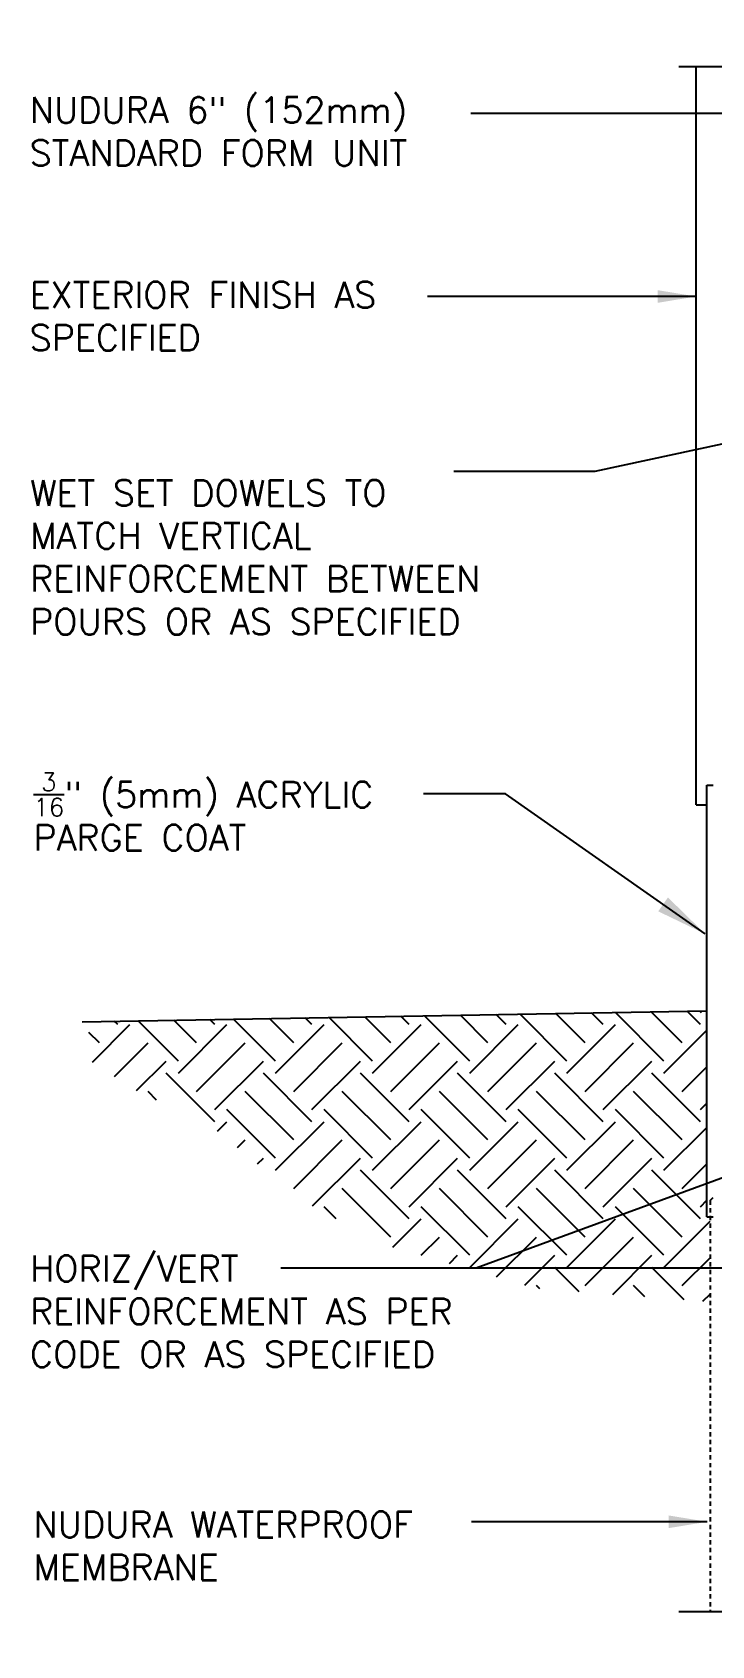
# Model space of a CAD drawing. Header units: inches. Extents: x 93 to 149.2, y 107.4 to 178.5.
# Drawn here: x 92.98 to 112.77, y 131.54 to 178.54 of the extents above; entities that cross this region are included whole.
import ezdxf

# ---------------------------------------------------------------- set-up
doc = ezdxf.new("R2010")
doc.units = ezdxf.units.IN
doc.header["$LTSCALE"] = 0.5
doc.header["$MEASUREMENT"] = 0
doc.linetypes.add('DASHED2', pattern=[0.375, 0.25, -0.125])
for name, color, linetype in [('HATCH', 12, 'Continuous'), ('LINE50', 5, 'Continuous'), ('LINE9', 9, 'Continuous'), ('TEXT', 4, 'Continuous')]:
    doc.layers.add(name, color=color, linetype=linetype)
doc.styles.add('DIM', font='romans.shx', dxfattribs={"width": 0.7})
doc.styles.add('ROMANS', font='romans.shx', dxfattribs={"height": 0.75})
doc.dimstyles.new('ext_12', dxfattribs={"dimscale": 12, "dimtxt": 0.075, "dimasz": 0.09375, "dimexe": 0.09375, "dimexo": 0.0625, "dimgap": 0.0625, "dimtad": 1, "dimdec": 1, "dimzin": 2, "dimdsep": 46, "dimlunit": 4, "dimtxsty": 'DIM', "dimcen": 0.09, "dimdle": 0.09375, "dimclrt": 4, "dimadec": 0, "dimazin": 0, "dimtfac": 1, "dimtdec": 1, "dimtmove": 2, "dimatfit": 3, "dimfxl": 1, "dimfrac": 2, "dimtolj": 1, "dimtzin": 0, "dimarcsym": 0})
doc.dimstyles.new('ext_8', dxfattribs={"dimscale": 8, "dimtxt": 0.09375, "dimasz": 0.09375, "dimexe": 0.09375, "dimexo": 0.0625, "dimgap": 0.0625, "dimtad": 1, "dimdec": 1, "dimzin": 3, "dimdsep": 46, "dimlunit": 4, "dimtxsty": 'DIM', "dimcen": 0.09, "dimdle": 0.09375, "dimclrt": 4, "dimadec": 0, "dimazin": 0, "dimtfac": 1, "dimtdec": 1, "dimtmove": 2, "dimatfit": 3, "dimfxl": 1, "dimfrac": 2, "dimtolj": 1, "dimtzin": 0, "dimarcsym": 0})

# ---------------------------------------------------------------- blocks, each defined once
blk = doc.blocks.new('Cutline')
at = {"layer": 'LINE9'}
blk.add_lwpolyline([(-12.25, 0), (-6.625, 0), (-5.625, -1), (-5.625, 1), (-4.625, 0), (1, 0)], dxfattribs=at)

msp = doc.modelspace()

# ---------------------------------------------------------------- hatches: boundary and pattern name
at = {"layer": 'HATCH'}
h = msp.add_hatch(dxfattribs=at)
h.set_pattern_fill('EARTH', color=256, scale=8, angle=45, style=0)
h.set_pattern_definition([(45, (4.9538, -36.693), (2e-16, 2.828427), [2, -2]), (45, (4.4235, -36.1627), (2e-16, 2.828427), [2, -2]), (45, (3.8932, -35.6324), (2e-16, 2.828427), [2, -2]), (135, (3.8932, -35.2788), (-2.828427, 4e-16), [2, -2]), (135, (4.4235, -34.7485), (-2.828427, 4e-16), [2, -2]), (135, (4.9538, -34.2182), (-2.828427, 4e-16), [2, -2])])
h.paths.add_polyline_path([(112.719, 141.559), (112.719, 144.03), (112.626, 144.03), (112.626, 150.03), (94.629, 149.716), (94.629, 148.607), (96.062, 147.681), (98.11, 146.747), (100.826, 144.523), (103.186, 143.233), (107.682, 141.943)])

# ---------------------------------------------------------------- linework, layer by layer
at = {"layer": 'LINE50'}
msp.add_line((94.431, 149.712), (112.626, 150.03), dxfattribs=at)
at = {"layer": 'LINE9'}
for p, q in [((112.313, 156.03), (112.313, 177.54)), ((112.626, 156.605), (112.813, 156.605)), ((112.626, 156.605), (112.626, 156.605)), ((112.313, 156.03), (112.626, 156.03)), ((112.626, 144.03), (112.813, 144.03))]:
    msp.add_line(p, q, dxfattribs=at)
at = {"layer": 'LINE9', "color": 9}
msp.add_line((112.626, 144.03), (112.626, 156.605), dxfattribs=at)
at = {"layer": 'LINE9', "linetype": 'DASHED2'}
for q in [(112.813, 144.606), (112.719, 132.54)]:
    msp.add_line((112.719, 144.512), q, dxfattribs=at)

# ---------------------------------------------------------------- block references
for p in [(124.063, 177.54), (124.063, 132.54)]:
    msp.add_blockref('Cutline', p)

# ---------------------------------------------------------------- texts
at = {"layer": 'TEXT', "char_height": 0.75, "attachment_point": 4, "style": 'ROMANS'}
for s, insert, width in [('\\A1;NUDURA 6" (152mm) STANDARD FORM UNIT', (92.902, 175.648), 16.57727), ('\\A1;EXTERIOR FINISH AS SPECIFIED', (92.902, 170.266), 14.62371), ('\\A1;WET SET DOWELS TO MATCH VERTICAL REINFORCEMENT BETWEEN POURS OR AS SPECIFIED', (92.914, 163.245), 14.25833), ('\\A1;{\\H0.7x;\\S3/16;}" (5mm) ACRYLIC PARGE COAT', (93.011, 155.833), 14.0636), ('HORIZ/VERT REINFORCEMENT AS PER CODE OR AS SPECIFIED', (92.91, 141.278), 15.30561), ('\\A1;NUDURA WATERPROOF MEMBRANE', (93.011, 134.445), 14.3929)]:
    msp.add_mtext(s, dxfattribs=dict(at, insert=insert, width=width))

# ---------------------------------------------------------------- leaders
at = {"layer": 'TEXT'}
for points, dimstyle, override in [([(114.59, 176.177), (105.751, 176.177)], 'ext_12', {"dimgap": 0.0625, "dimtad": 0}), ([(112.313, 170.843), (104.491, 170.843)], 'ext_12', {"dimgap": 0.0625, "dimtad": 0}), ([(116.938, 167.379), (109.363, 165.743), (105.258, 165.743)], 'ext_12', {"dimgap": 0.0625, "dimtad": 0}), ([(112.578, 152.273), (106.759, 156.354), (104.373, 156.354)], 'ext_8', {"dimasz": 0.1875, "dimgap": 0.0625, "dimtad": 0}), ([(120.145, 147.76), (105.908, 142.536), (100.218, 142.536)], 'ext_12', {"dimgap": 0.0625, "dimtad": 0})]:
    msp.add_leader(points, dimstyle=dimstyle, override=override, dxfattribs=at)
for points in [[(119.738, 142.536), (100.218, 142.536)], [(112.636, 135.15), (105.767, 135.15)]]:
    msp.add_leader(points, dimstyle='ext_12', dxfattribs=at)

doc.saveas('drawing.dxf')
